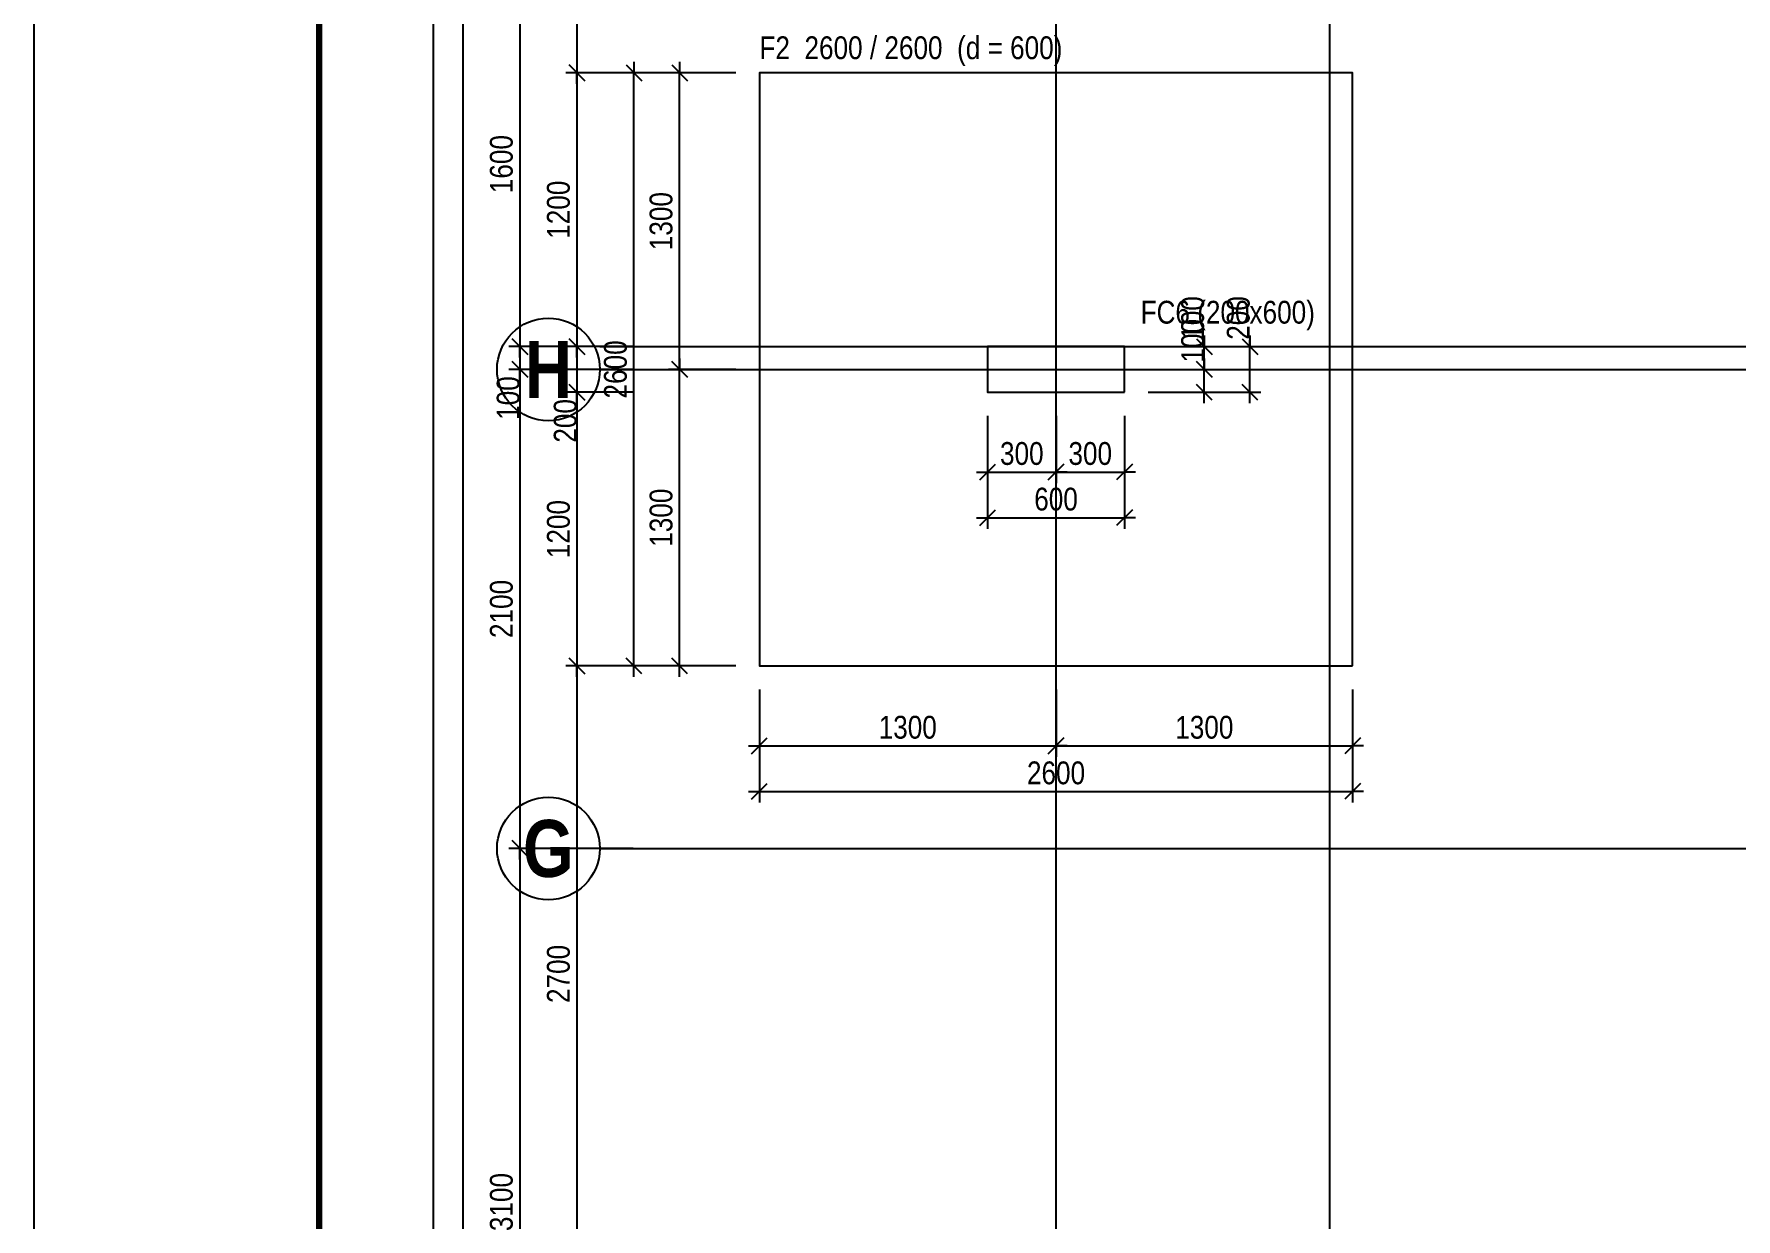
# Model space of a CAD drawing. Extents: x 0 to 206258, y -403073 to 0.
# Drawn here: x 12605 to 20065, y -25116 to -19922 of the extents above; entities that cross this region are included whole.
import ezdxf
from ezdxf.enums import TextEntityAlignment as Align
from ezdxf.lldxf.tags import DXFTag

# ---------------------------------------------------------------- set-up
doc = ezdxf.new("R2010")
doc.units = 0
doc.header["$LTSCALE"] = 1000
for name, color, linetype in [('Axis Circle(Dir 1)', 150, 'Continuous'), ('Axis Label(Dir 1)', 7, 'Continuous'), ('Axis Line(Dir 1)', 8, 'CENTER2'), ('Axis Line(Dir 2)', 150, 'CENTER2'), ('Column Line', 7, 'Continuous'), ('Dimension Line', 5, 'Continuous'), ('Footing Line', 6, 'Continuous'), ('SHEETSUMMARY-50', 1, 'Continuous'), ('SheetView', 40, 'Continuous'), ('SheetViewOut', 231, 'Continuous')]:
    doc.layers.add(name, color=color, linetype=linetype)
for name, color, linetype, true_color in [('Column Label', 159, 'Continuous', 0x35424f), ('Footing Label', 94, 'Continuous', 0x008100), ('Ghost Axis Line', 254, 'Continuous', 0xbebebe)]:
    doc.layers.add(name, color=color, linetype=linetype, true_color=true_color)
doc.styles.add('Axis Label(Dir 1)', font='ARIALNB.TTF', dxfattribs={"height": 250})
doc.styles.add('Column Label', font='ARIALN.TTF', dxfattribs={"height": 100})
doc.styles.add('Dimension Text', font='ARIALN.TTF', dxfattribs={"height": 100})
doc.styles.add('Footing Label', font='ARIALN.TTF', dxfattribs={"height": 100})
tags = doc.linetypes.add('CENTER2', pattern=[1.125, 0.75, -0.125, 0.125, -0.125]).pattern_tags.tags
tags[10:11] = [DXFTag(74, 4), DXFTag(75, 0), DXFTag(340, '0'), DXFTag(46, 0.0), DXFTag(50, 0.0), DXFTag(44, 0.0), DXFTag(45, 0.0)]
tags[8:9] = [DXFTag(74, 4), DXFTag(75, 0), DXFTag(340, '0'), DXFTag(46, 0.0), DXFTag(50, 0.0), DXFTag(44, 0.0), DXFTag(45, 0.0)]
tags[6:7] = [DXFTag(74, 4), DXFTag(75, 0), DXFTag(340, '0'), DXFTag(46, 0.0), DXFTag(50, 0.0), DXFTag(44, 0.0), DXFTag(45, 0.0)]
tags[4:5] = [DXFTag(74, 4), DXFTag(75, 0), DXFTag(340, '0'), DXFTag(46, 0.0), DXFTag(50, 0.0), DXFTag(44, 0.0), DXFTag(45, 0.0)]
doc.dimstyles.get("Standard").update_dxf_attribs({"dimtxt": 100, "dimasz": 30, "dimexe": 48.3, "dimexo": 103.5, "dimgap": 30, "dimtad": 1, "dimtoh": 1, "dimdec": 1, "dimdsep": 46, "dimtxsty": 'Dimension Text', "dimblk": 'PCDIM_TICK', "dimcen": 0.09, "dimclrd": 5, "dimclre": 5, "dimclrt": 5, "dimadec": 1, "dimazin": 0, "dimtp": 1, "dimtm": 1, "dimtfac": 1, "dimtdec": 4, "dimtofl": 0, "dimtmove": 0, "dimatfit": 3, "dimfxl": 1, "dimtolj": 1, "dimtzin": 0, "dimarcsym": 0})

# ---------------------------------------------------------------- blocks, each defined once
blk = doc.blocks.new('PCDIM_TICK')
at = {"layer": 'Dimension Line', "color": 0, "transparency": 33554687}
for p, q in [((1.15, 1.15), (-1.15, -1.15)), ((1.61, 0), (0, 0))]:
    blk.add_line(p, q, dxfattribs=at)
blk = doc.blocks.new('*U26')
at = {"layer": 'Dimension Line', "color": 5, "true_color": 0x0000ff, "transparency": 16777216}
for p, q in [((16784.3, -21595.7), (16784.3, -21890.5)), ((17084.3, -21595.7), (17084.3, -21890.5)), ((16784.3, -21842.2), (17084.3, -21842.2))]:
    blk.add_line(p, q, dxfattribs=at)
at = {"layer": 'Dimension Line', "color": 5, "true_color": 0x0000ff, "transparency": 16777216, "xscale": 30, "yscale": 30, "rotation": 180.0000000000004}
blk.add_blockref('PCDIM_TICK', (16784.3, -21842.2), dxfattribs=at)
at = {"layer": 'Dimension Line', "color": 5, "true_color": 0x0000ff, "transparency": 16777216, "xscale": 30, "yscale": 30}
blk.add_blockref('PCDIM_TICK', (17084.3, -21842.2), dxfattribs=at)
at = {"layer": 'Dimension Line', "color": 5, "true_color": 0x0000ff, "transparency": 16777216, "insert": (16934.3, -21812.2), "char_height": 100, "width": 181.501, "attachment_point": 8, "style": 'Dimension Text'}
blk.add_mtext('300', dxfattribs=at)
blk = doc.blocks.new('*U27')
at = {"layer": 'Dimension Line', "color": 5, "true_color": 0x0000ff, "transparency": 16777216}
for p, q in [((17084.3, -21595.7), (17084.3, -21890.5)), ((17384.3, -21595.7), (17384.3, -21890.5)), ((17084.3, -21842.2), (17384.3, -21842.2))]:
    blk.add_line(p, q, dxfattribs=at)
at = {"layer": 'Dimension Line', "color": 5, "true_color": 0x0000ff, "transparency": 16777216, "xscale": 30, "yscale": 30, "rotation": 180.0000000000004}
blk.add_blockref('PCDIM_TICK', (17084.3, -21842.2), dxfattribs=at)
at = {"layer": 'Dimension Line', "color": 5, "true_color": 0x0000ff, "transparency": 16777216, "xscale": 30, "yscale": 30}
blk.add_blockref('PCDIM_TICK', (17384.3, -21842.2), dxfattribs=at)
at = {"layer": 'Dimension Line', "color": 5, "true_color": 0x0000ff, "transparency": 16777216, "insert": (17234.3, -21812.2), "char_height": 100, "width": 181.501, "attachment_point": 8, "style": 'Dimension Text'}
blk.add_mtext('300', dxfattribs=at)
blk = doc.blocks.new('*U28')
at = {"layer": 'Dimension Line', "color": 5, "true_color": 0x0000ff, "transparency": 16777216}
for p, q in [((16784.3, -21595.7), (16784.3, -22090.5)), ((17384.3, -21595.7), (17384.3, -22090.5)), ((16784.3, -22042.2), (17384.3, -22042.2))]:
    blk.add_line(p, q, dxfattribs=at)
at = {"layer": 'Dimension Line', "color": 5, "true_color": 0x0000ff, "transparency": 16777216, "xscale": 30, "yscale": 30, "rotation": 180.0000000000004}
blk.add_blockref('PCDIM_TICK', (16784.3, -22042.2), dxfattribs=at)
at = {"layer": 'Dimension Line', "color": 5, "true_color": 0x0000ff, "transparency": 16777216, "xscale": 30, "yscale": 30}
blk.add_blockref('PCDIM_TICK', (17384.3, -22042.2), dxfattribs=at)
at = {"layer": 'Dimension Line', "color": 5, "true_color": 0x0000ff, "transparency": 16777216, "insert": (17084.3, -22012.2), "char_height": 100, "width": 181.97, "attachment_point": 8, "style": 'Dimension Text'}
blk.add_mtext('600', dxfattribs=at)
blk = doc.blocks.new('*U29')
at = {"layer": 'Dimension Line', "color": 5, "true_color": 0x0000ff, "transparency": 16777216}
for p, q in [((17487.8, -21392.2), (17782.6, -21392.2)), ((17734.3, -21392.2), (17734.3, -21362.2)), ((17734.3, -21492.2), (17734.3, -21392.2)), ((17487.8, -21492.2), (17782.6, -21492.2))]:
    blk.add_line(p, q, dxfattribs=at)
at = {"layer": 'Dimension Line', "color": 5, "true_color": 0x0000ff, "transparency": 16777216, "xscale": 30, "yscale": 30}
for p, rotation in [((17734.3, -21392.2), 89.99999999999447), ((17734.3, -21492.2), 269.9999999999834)]:
    blk.add_blockref('PCDIM_TICK', p, dxfattribs=dict(at, rotation=rotation))
at = {"layer": 'Dimension Line', "color": 5, "true_color": 0x0000ff, "transparency": 16777216, "insert": (17734.3, -21362.2), "char_height": 100, "width": 173.928, "attachment_point": 7, "rotation": 90, "style": 'Dimension Text'}
blk.add_mtext('100', dxfattribs=at)
blk = doc.blocks.new('*U30')
at = {"layer": 'Dimension Line', "color": 5, "true_color": 0x0000ff, "transparency": 16777216}
for p, q in [((17487.8, -21292.2), (17782.6, -21292.2)), ((17734.3, -21292.2), (17734.3, -21262.2)), ((17734.3, -21392.2), (17734.3, -21292.2)), ((17487.8, -21392.2), (17782.6, -21392.2))]:
    blk.add_line(p, q, dxfattribs=at)
at = {"layer": 'Dimension Line', "color": 5, "true_color": 0x0000ff, "transparency": 16777216, "xscale": 30, "yscale": 30}
for p, rotation in [((17734.3, -21292.2), 89.99999999999447), ((17734.3, -21392.2), 269.9999999999834)]:
    blk.add_blockref('PCDIM_TICK', p, dxfattribs=dict(at, rotation=rotation))
at = {"layer": 'Dimension Line', "color": 5, "true_color": 0x0000ff, "transparency": 16777216, "insert": (17734.3, -21262.2), "char_height": 100, "width": 173.928, "attachment_point": 7, "rotation": 90, "style": 'Dimension Text'}
blk.add_mtext('100', dxfattribs=at)
blk = doc.blocks.new('*U31')
at = {"layer": 'Dimension Line', "color": 5, "true_color": 0x0000ff, "transparency": 16777216}
for p, q in [((17487.8, -21292.2), (17982.6, -21292.2)), ((17934.3, -21292.2), (17934.3, -21262.2)), ((17934.3, -21492.2), (17934.3, -21292.2)), ((17487.8, -21492.2), (17982.6, -21492.2))]:
    blk.add_line(p, q, dxfattribs=at)
at = {"layer": 'Dimension Line', "color": 5, "true_color": 0x0000ff, "transparency": 16777216, "xscale": 30, "yscale": 30}
for p, rotation in [((17934.3, -21292.2), 89.99999999999447), ((17934.3, -21492.2), 269.9999999999834)]:
    blk.add_blockref('PCDIM_TICK', p, dxfattribs=dict(at, rotation=rotation))
at = {"layer": 'Dimension Line', "color": 5, "true_color": 0x0000ff, "transparency": 16777216, "insert": (17934.3, -21262.2), "char_height": 100, "width": 182.775, "attachment_point": 7, "rotation": 90, "style": 'Dimension Text'}
blk.add_mtext('200', dxfattribs=at)
blk = doc.blocks.new('*U194')
at = {"layer": 'Dimension Line', "color": 5, "true_color": 0x0000ff, "transparency": 16777216}
for p, q in [((15784.3, -22795.7), (15784.3, -23090.5)), ((17084.3, -22795.7), (17084.3, -23090.5)), ((15784.3, -23042.2), (17084.3, -23042.2))]:
    blk.add_line(p, q, dxfattribs=at)
at = {"layer": 'Dimension Line', "color": 5, "true_color": 0x0000ff, "transparency": 16777216, "xscale": 30, "yscale": 30, "rotation": 180.0000000000004}
blk.add_blockref('PCDIM_TICK', (15784.3, -23042.2), dxfattribs=at)
at = {"layer": 'Dimension Line', "color": 5, "true_color": 0x0000ff, "transparency": 16777216, "xscale": 30, "yscale": 30}
blk.add_blockref('PCDIM_TICK', (17084.3, -23042.2), dxfattribs=at)
at = {"layer": 'Dimension Line', "color": 5, "true_color": 0x0000ff, "transparency": 16777216, "insert": (16434.3, -23012.2), "char_height": 100, "width": 238.405, "attachment_point": 8, "style": 'Dimension Text'}
blk.add_mtext('1300', dxfattribs=at)
blk = doc.blocks.new('*U195')
at = {"layer": 'Dimension Line', "color": 5, "true_color": 0x0000ff, "transparency": 16777216}
for p, q in [((17084.3, -22795.7), (17084.3, -23090.5)), ((18384.3, -22795.7), (18384.3, -23090.5)), ((17084.3, -23042.2), (18384.3, -23042.2))]:
    blk.add_line(p, q, dxfattribs=at)
at = {"layer": 'Dimension Line', "color": 5, "true_color": 0x0000ff, "transparency": 16777216, "xscale": 30, "yscale": 30, "rotation": 180.0000000000004}
blk.add_blockref('PCDIM_TICK', (17084.3, -23042.2), dxfattribs=at)
at = {"layer": 'Dimension Line', "color": 5, "true_color": 0x0000ff, "transparency": 16777216, "xscale": 30, "yscale": 30}
blk.add_blockref('PCDIM_TICK', (18384.3, -23042.2), dxfattribs=at)
at = {"layer": 'Dimension Line', "color": 5, "true_color": 0x0000ff, "transparency": 16777216, "insert": (17734.3, -23012.2), "char_height": 100, "width": 238.405, "attachment_point": 8, "style": 'Dimension Text'}
blk.add_mtext('1300', dxfattribs=at)
blk = doc.blocks.new('*U196')
at = {"layer": 'Dimension Line', "color": 5, "true_color": 0x0000ff, "transparency": 16777216}
for p, q in [((15784.3, -22795.7), (15784.3, -23290.5)), ((18384.3, -22795.7), (18384.3, -23290.5)), ((15784.3, -23242.2), (18384.3, -23242.2))]:
    blk.add_line(p, q, dxfattribs=at)
at = {"layer": 'Dimension Line', "color": 5, "true_color": 0x0000ff, "transparency": 16777216, "xscale": 30, "yscale": 30, "rotation": 180.0000000000004}
blk.add_blockref('PCDIM_TICK', (15784.3, -23242.2), dxfattribs=at)
at = {"layer": 'Dimension Line', "color": 5, "true_color": 0x0000ff, "transparency": 16777216, "xscale": 30, "yscale": 30}
blk.add_blockref('PCDIM_TICK', (18384.3, -23242.2), dxfattribs=at)
at = {"layer": 'Dimension Line', "color": 5, "true_color": 0x0000ff, "transparency": 16777216, "insert": (17084.3, -23212.2), "char_height": 100, "width": 247.252, "attachment_point": 8, "style": 'Dimension Text'}
blk.add_mtext('2600', dxfattribs=at)
blk = doc.blocks.new('*U197')
at = {"layer": 'Dimension Line', "color": 5, "true_color": 0x0000ff, "transparency": 16777216}
for p, q in [((15680.8, -21392.2), (15386, -21392.2)), ((15434.3, -22692.2), (15434.3, -21392.2)), ((15680.8, -22692.2), (15386, -22692.2))]:
    blk.add_line(p, q, dxfattribs=at)
at = {"layer": 'Dimension Line', "color": 5, "true_color": 0x0000ff, "transparency": 16777216, "xscale": 30, "yscale": 30}
for p, rotation in [((15434.3, -21392.2), 89.99999999999447), ((15434.3, -22692.2), 269.9999999999834)]:
    blk.add_blockref('PCDIM_TICK', p, dxfattribs=dict(at, rotation=rotation))
at = {"layer": 'Dimension Line', "color": 5, "true_color": 0x0000ff, "transparency": 16777216, "insert": (15404.3, -22042.2), "char_height": 100, "width": 238.405, "attachment_point": 8, "rotation": 90, "style": 'Dimension Text'}
blk.add_mtext('1300', dxfattribs=at)
blk = doc.blocks.new('*U198')
at = {"layer": 'Dimension Line', "color": 5, "true_color": 0x0000ff, "transparency": 16777216}
for p, q in [((15680.8, -20092.2), (15386, -20092.2)), ((15434.3, -21392.2), (15434.3, -20092.2)), ((15680.8, -21392.2), (15386, -21392.2))]:
    blk.add_line(p, q, dxfattribs=at)
at = {"layer": 'Dimension Line', "color": 5, "true_color": 0x0000ff, "transparency": 16777216, "xscale": 30, "yscale": 30}
for p, rotation in [((15434.3, -20092.2), 89.99999999999447), ((15434.3, -21392.2), 269.9999999999834)]:
    blk.add_blockref('PCDIM_TICK', p, dxfattribs=dict(at, rotation=rotation))
at = {"layer": 'Dimension Line', "color": 5, "true_color": 0x0000ff, "transparency": 16777216, "insert": (15404.3, -20742.2), "char_height": 100, "width": 238.405, "attachment_point": 8, "rotation": 90, "style": 'Dimension Text'}
blk.add_mtext('1300', dxfattribs=at)
blk = doc.blocks.new('*U199')
at = {"layer": 'Dimension Line', "color": 5, "true_color": 0x0000ff, "transparency": 16777216}
for p, q in [((15680.8, -20092.2), (15186, -20092.2)), ((15234.3, -22692.2), (15234.3, -20092.2)), ((15680.8, -22692.2), (15186, -22692.2))]:
    blk.add_line(p, q, dxfattribs=at)
at = {"layer": 'Dimension Line', "color": 5, "true_color": 0x0000ff, "transparency": 16777216, "xscale": 30, "yscale": 30}
for p, rotation in [((15234.3, -20092.2), 89.99999999999447), ((15234.3, -22692.2), 269.9999999999834)]:
    blk.add_blockref('PCDIM_TICK', p, dxfattribs=dict(at, rotation=rotation))
at = {"layer": 'Dimension Line', "color": 5, "true_color": 0x0000ff, "transparency": 16777216, "insert": (15204.3, -21392.2), "char_height": 100, "width": 247.252, "attachment_point": 8, "rotation": 90, "style": 'Dimension Text'}
blk.add_mtext('2600', dxfattribs=at)
blk = doc.blocks.new('*U363')
at = {"layer": 'Dimension Line', "color": 5, "true_color": 0x0000ff, "transparency": 16777216}
for p, q in [((15230.8, -17592.2), (14936, -17592.2)), ((14984.3, -17592.2), (14984.3, -20092.2)), ((15230.8, -20092.2), (14936, -20092.2))]:
    blk.add_line(p, q, dxfattribs=at)
at = {"layer": 'Dimension Line', "color": 5, "true_color": 0x0000ff, "transparency": 16777216, "xscale": 30, "yscale": 30}
for p, rotation in [((14984.3, -17592.2), 89.99999999999447), ((14984.3, -20092.2), 269.9999999999834)]:
    blk.add_blockref('PCDIM_TICK', p, dxfattribs=dict(at, rotation=rotation))
at = {"layer": 'Dimension Line', "color": 5, "true_color": 0x0000ff, "transparency": 16777216, "insert": (14954.3, -18842.2), "char_height": 100, "width": 247.252, "attachment_point": 8, "rotation": 90, "style": 'Dimension Text'}
blk.add_mtext('2500', dxfattribs=at)
blk = doc.blocks.new('*U364')
at = {"layer": 'Dimension Line', "color": 5, "true_color": 0x0000ff, "transparency": 16777216}
for p, q in [((15230.8, -20092.2), (14936, -20092.2)), ((14984.3, -20092.2), (14984.3, -21292.2)), ((15230.8, -21292.2), (14936, -21292.2))]:
    blk.add_line(p, q, dxfattribs=at)
at = {"layer": 'Dimension Line', "color": 5, "true_color": 0x0000ff, "transparency": 16777216, "xscale": 30, "yscale": 30}
for p, rotation in [((14984.3, -20092.2), 89.99999999999447), ((14984.3, -21292.2), 269.9999999999834)]:
    blk.add_blockref('PCDIM_TICK', p, dxfattribs=dict(at, rotation=rotation))
at = {"layer": 'Dimension Line', "color": 5, "true_color": 0x0000ff, "transparency": 16777216, "insert": (14954.3, -20692.2), "char_height": 100, "width": 238.405, "attachment_point": 8, "rotation": 90, "style": 'Dimension Text'}
blk.add_mtext('1200', dxfattribs=at)
blk = doc.blocks.new('*U365')
at = {"layer": 'Dimension Line', "color": 5, "true_color": 0x0000ff, "transparency": 16777216}
for p, q in [((15230.8, -21292.2), (14936, -21292.2)), ((14984.3, -21292.2), (14984.3, -21492.2)), ((15230.8, -21492.2), (14936, -21492.2)), ((14984.3, -21492.2), (14984.3, -21522.2))]:
    blk.add_line(p, q, dxfattribs=at)
at = {"layer": 'Dimension Line', "color": 5, "true_color": 0x0000ff, "transparency": 16777216, "xscale": 30, "yscale": 30}
for p, rotation in [((14984.3, -21292.2), 89.99999999999447), ((14984.3, -21492.2), 269.9999999999834)]:
    blk.add_blockref('PCDIM_TICK', p, dxfattribs=dict(at, rotation=rotation))
at = {"layer": 'Dimension Line', "color": 5, "true_color": 0x0000ff, "transparency": 16777216, "insert": (14984.3, -21522.2), "char_height": 100, "width": 182.775, "attachment_point": 9, "rotation": 90, "style": 'Dimension Text'}
blk.add_mtext('200', dxfattribs=at)
blk = doc.blocks.new('*U366')
at = {"layer": 'Dimension Line', "color": 5, "true_color": 0x0000ff, "transparency": 16777216}
for p, q in [((15230.8, -21492.2), (14936, -21492.2)), ((14984.3, -21492.2), (14984.3, -22692.2)), ((15230.8, -22692.2), (14936, -22692.2))]:
    blk.add_line(p, q, dxfattribs=at)
at = {"layer": 'Dimension Line', "color": 5, "true_color": 0x0000ff, "transparency": 16777216, "xscale": 30, "yscale": 30}
for p, rotation in [((14984.3, -21492.2), 89.99999999999447), ((14984.3, -22692.2), 269.9999999999834)]:
    blk.add_blockref('PCDIM_TICK', p, dxfattribs=dict(at, rotation=rotation))
at = {"layer": 'Dimension Line', "color": 5, "true_color": 0x0000ff, "transparency": 16777216, "insert": (14954.3, -22092.2), "char_height": 100, "width": 238.405, "attachment_point": 8, "rotation": 90, "style": 'Dimension Text'}
blk.add_mtext('1200', dxfattribs=at)
blk = doc.blocks.new('*U367')
at = {"layer": 'Dimension Line', "color": 5, "true_color": 0x0000ff, "transparency": 16777216}
for p, q in [((15230.8, -22692.2), (14936, -22692.2)), ((14984.3, -22692.2), (14984.3, -25392.2)), ((15230.8, -25392.2), (14936, -25392.2))]:
    blk.add_line(p, q, dxfattribs=at)
at = {"layer": 'Dimension Line', "color": 5, "true_color": 0x0000ff, "transparency": 16777216, "xscale": 30, "yscale": 30}
for p, rotation in [((14984.3, -22692.2), 89.99999999999447), ((14984.3, -25392.2), 269.9999999999834)]:
    blk.add_blockref('PCDIM_TICK', p, dxfattribs=dict(at, rotation=rotation))
at = {"layer": 'Dimension Line', "color": 5, "true_color": 0x0000ff, "transparency": 16777216, "insert": (14954.3, -24042.2), "char_height": 100, "width": 247.252, "attachment_point": 8, "rotation": 90, "style": 'Dimension Text'}
blk.add_mtext('2700', dxfattribs=at)
blk = doc.blocks.new('*U386')
at = {"layer": 'Dimension Line', "color": 5, "true_color": 0x0000ff, "transparency": 16777216}
for p, q in [((15230.8, -19692.2), (14686, -19692.2)), ((14734.3, -19692.2), (14734.3, -21292.2)), ((15230.8, -21292.2), (14686, -21292.2))]:
    blk.add_line(p, q, dxfattribs=at)
at = {"layer": 'Dimension Line', "color": 5, "true_color": 0x0000ff, "transparency": 16777216, "xscale": 30, "yscale": 30}
for p, rotation in [((14734.3, -19692.2), 89.99999999999447), ((14734.3, -21292.2), 269.9999999999834)]:
    blk.add_blockref('PCDIM_TICK', p, dxfattribs=dict(at, rotation=rotation))
at = {"layer": 'Dimension Line', "color": 5, "true_color": 0x0000ff, "transparency": 16777216, "insert": (14704.3, -20492.2), "char_height": 100, "width": 238.405, "attachment_point": 8, "rotation": 90, "style": 'Dimension Text'}
blk.add_mtext('1600', dxfattribs=at)
blk = doc.blocks.new('*U387')
at = {"layer": 'Dimension Line', "color": 5, "true_color": 0x0000ff, "transparency": 16777216}
for p, q in [((15230.8, -21292.2), (14686, -21292.2)), ((14734.3, -21292.2), (14734.3, -21392.2)), ((15230.8, -21392.2), (14686, -21392.2)), ((14734.3, -21392.2), (14734.3, -21422.2))]:
    blk.add_line(p, q, dxfattribs=at)
at = {"layer": 'Dimension Line', "color": 5, "true_color": 0x0000ff, "transparency": 16777216, "xscale": 30, "yscale": 30}
for p, rotation in [((14734.3, -21292.2), 89.99999999999447), ((14734.3, -21392.2), 269.9999999999834)]:
    blk.add_blockref('PCDIM_TICK', p, dxfattribs=dict(at, rotation=rotation))
at = {"layer": 'Dimension Line', "color": 5, "true_color": 0x0000ff, "transparency": 16777216, "insert": (14734.3, -21422.2), "char_height": 100, "width": 173.928, "attachment_point": 9, "rotation": 90, "style": 'Dimension Text'}
blk.add_mtext('100', dxfattribs=at)
blk = doc.blocks.new('*U388')
at = {"layer": 'Dimension Line', "color": 5, "true_color": 0x0000ff, "transparency": 16777216}
for p, q in [((15230.8, -21392.2), (14686, -21392.2)), ((14734.3, -21392.2), (14734.3, -23492.2)), ((15230.8, -23492.2), (14686, -23492.2))]:
    blk.add_line(p, q, dxfattribs=at)
at = {"layer": 'Dimension Line', "color": 5, "true_color": 0x0000ff, "transparency": 16777216, "xscale": 30, "yscale": 30}
for p, rotation in [((14734.3, -21392.2), 89.99999999999447), ((14734.3, -23492.2), 269.9999999999834)]:
    blk.add_blockref('PCDIM_TICK', p, dxfattribs=dict(at, rotation=rotation))
at = {"layer": 'Dimension Line', "color": 5, "true_color": 0x0000ff, "transparency": 16777216, "insert": (14704.3, -22442.2), "char_height": 100, "width": 247.252, "attachment_point": 8, "rotation": 90, "style": 'Dimension Text'}
blk.add_mtext('2100', dxfattribs=at)
blk = doc.blocks.new('*U389')
at = {"layer": 'Dimension Line', "color": 5, "true_color": 0x0000ff, "transparency": 16777216}
for p, q in [((15230.8, -23492.2), (14686, -23492.2)), ((14734.3, -23492.2), (14734.3, -26592.2)), ((15230.8, -26592.2), (14686, -26592.2))]:
    blk.add_line(p, q, dxfattribs=at)
at = {"layer": 'Dimension Line', "color": 5, "true_color": 0x0000ff, "transparency": 16777216, "xscale": 30, "yscale": 30}
for p, rotation in [((14734.3, -23492.2), 89.99999999999447), ((14734.3, -26592.2), 269.9999999999834)]:
    blk.add_blockref('PCDIM_TICK', p, dxfattribs=dict(at, rotation=rotation))
at = {"layer": 'Dimension Line', "color": 5, "true_color": 0x0000ff, "transparency": 16777216, "insert": (14704.3, -25042.2), "char_height": 100, "width": 245.979, "attachment_point": 8, "rotation": 90, "style": 'Dimension Text'}
blk.add_mtext('3100', dxfattribs=at)
blk = doc.blocks.new('*U398')
at = {"layer": 'Dimension Line', "color": 5, "true_color": 0x0000ff, "transparency": 16777216}
for p, q in [((15230.8, -14992.2), (14436, -14992.2)), ((14484.3, -14992.2), (14484.3, -36292.2)), ((15230.8, -36292.2), (14436, -36292.2))]:
    blk.add_line(p, q, dxfattribs=at)
at = {"layer": 'Dimension Line', "color": 5, "true_color": 0x0000ff, "transparency": 16777216, "xscale": 30, "yscale": 30}
for p, rotation in [((14484.3, -14992.2), 89.99999999999447), ((14484.3, -36292.2), 269.9999999999834)]:
    blk.add_blockref('PCDIM_TICK', p, dxfattribs=dict(at, rotation=rotation))
at = {"layer": 'Dimension Line', "color": 5, "true_color": 0x0000ff, "transparency": 16777216, "insert": (14454.3, -25642.2), "char_height": 100, "width": 311.729, "attachment_point": 8, "rotation": 90, "style": 'Dimension Text'}
blk.add_mtext('21300', dxfattribs=at)

msp = doc.modelspace()

# ---------------------------------------------------------------- linework, layer by layer
at = {"layer": 'Axis Circle(Dir 1)', "transparency": 33554687}
for centre in [(14859.29, -21392.207), (14859.29, -23492.207)]:
    msp.add_circle(centre, 225, dxfattribs=at)
at = {"layer": 'Axis Line(Dir 1)', "transparency": 33554687}
for points in [[(15084.29, -21392.207), (32884.29, -21392.207)], [(15084.29, -23492.207), (32884.29, -23492.207)]]:
    msp.add_lwpolyline(points, dxfattribs=at)
at = {"layer": 'Axis Line(Dir 2)', "transparency": 33554687}
for points in [[(17084.29, -38092.207), (17084.29, -14292.207)], [(18284.29, -38092.207), (18284.29, -14292.207)]]:
    msp.add_lwpolyline(points, dxfattribs=at)
at = {"layer": 'Column Line', "transparency": 33554687}
msp.add_lwpolyline([(17384.29, -21492.207), (17384.29, -21292.207), (16784.29, -21292.207), (16784.29, -21492.207)], close=True, dxfattribs=at)
at = {"layer": 'Footing Line', "transparency": 33554687}
msp.add_lwpolyline([(18384.29, -22692.207), (18384.29, -20092.207), (15784.29, -20092.207), (15784.29, -22692.207), (18384.29, -22692.207)], close=True, dxfattribs=at)
at = {"layer": 'Ghost Axis Line', "transparency": 33554687}
msp.add_lwpolyline([(15084.29, -21292.207), (32884.29, -21292.207)], dxfattribs=at)
at = {"layer": 'SHEETSUMMARY-50', "transparency": 33554687, "const_width": 28}
msp.add_lwpolyline([(13854.79, -12146.707), (13854.79, -53196.707), (71554.79, -53196.707), (71554.79, -12146.707), (13854.79, -12146.707), (13854.79, -12146.707)], close=True, dxfattribs=at)
at = {"layer": 'SheetView', "transparency": 33554687}
msp.add_lwpolyline([(14354.79, -12646.707), (14354.79, -52696.707), (63305.305, -52696.707), (63305.305, -12646.707)], close=True, dxfattribs=at)
at = {"layer": 'SheetViewOut', "transparency": 33554687}
msp.add_lwpolyline([(12604.79, -53696.707), (12604.79, -11646.707), (72054.79, -11646.707), (72054.79, -53696.707)], close=True, dxfattribs=at)

# ---------------------------------------------------------------- texts
at = {"layer": 'Axis Label(Dir 1)', "transparency": 33554687, "style": 'Axis Label(Dir 1)'}
for s, p in [('H', (14859.29, -21392.207)), ('G', (14859.29, -23492.207))]:
    msp.add_text(s, height=250, dxfattribs=at).set_placement(p, align=Align.MIDDLE_CENTER)
at = {"layer": 'Column Label', "transparency": 33554687, "style": 'Column Label'}
msp.add_text('FC6 (200x600)', height=100, dxfattribs=at).set_placement((17455.001, -21221.496), align=Align.BOTTOM_LEFT)
at = {"layer": 'Footing Label', "transparency": 33554687, "style": 'Footing Label'}
msp.add_text('F2  2600 / 2600  (d = 600)', height=100, dxfattribs=at).set_placement((15784.29, -20062.207), align=Align.BOTTOM_LEFT)

# ---------------------------------------------------------------- dimensions: what is measured, and where the dimension line sits
at = {"layer": 'Dimension Line', "transparency": 33554687}
for base, p1, p2, picture, middle in [((14484.29, -25642.207), (15334.29, -14992.207), (15334.29, -36292.207), '*U398', (14484.29, -25642.207)), ((14984.29, -18842.207), (15334.29, -17592.207), (15334.29, -20092.207), '*U363', (14984.29, -18842.207)), ((14734.29, -20492.207), (15334.29, -19692.207), (15334.29, -21292.207), '*U386', (14734.29, -20492.207)), ((14984.29, -20692.207), (15334.29, -20092.207), (15334.29, -21292.207), '*U364', (14984.29, -20692.207)), ((14734.29, -21342.207), (15334.29, -21292.207), (15334.29, -21392.207), '*U387', (14734.29, -21342.207)), ((14984.29, -21392.207), (15334.29, -21292.207), (15334.29, -21492.207), '*U365', (14984.29, -21392.207)), ((14734.29, -22442.207), (15334.29, -21392.207), (15334.29, -23492.207), '*U388', (14734.29, -22442.207)), ((14984.29, -22092.207), (15334.29, -21492.207), (15334.29, -22692.207), '*U366', (14984.29, -22092.207)), ((14984.29, -24042.207), (15334.29, -22692.207), (15334.29, -25392.207), '*U367', (14984.29, -24042.207)), ((14734.29, -25042.207), (15334.29, -23492.207), (15334.29, -26592.207), '*U389', (14734.29, -25042.207))]:
    dim = msp.add_linear_dim(base=base, p1=p1, p2=p2, angle=270, dimstyle='Standard', override={"dimscale": 1, "dimtxt": 100, "dimasz": 30, "dimexe": 48.3, "dimexo": 103.5, "dimgap": 30, "dimtad": 1, "dimtih": 0, "dimdec": 1, "dimlfac": 1, "dimzin": 8, "dimlunit": 2, "dimpost": '', "dimtxsty": 'Dimension Text', "dimblk": 'PCDIM_TICK', "dimse1": 0, "dimse2": 0, "dimsd2": 0, "dimclrd": 5, "dimclre": 5, "dimclrt": 5, "dimaunit": 0, "dimadec": 1, "dimazin": 0, "dimtol": 0, "dimtp": 1, "dimtm": 1, "dimtmove": 0}, dxfattribs=at)
    dim.commit()
    dim.dimension.update_dxf_attribs({"geometry": picture, "text_midpoint": middle})
for p1, p2, distance, picture, middle in [((15784.29, -22692.207), (15784.29, -20092.207), 550, '*U199', (15234.29, -21392.207)), ((15784.29, -21392.207), (15784.29, -20092.207), 350, '*U198', (15434.29, -20742.207)), ((17384.29, -21392.207), (17384.29, -21292.207), -350, '*U30', (17734.29, -21342.207)), ((17384.29, -21492.207), (17384.29, -21292.207), -550, '*U31', (17934.29, -21392.207)), ((17384.29, -21492.207), (17384.29, -21392.207), -350, '*U29', (17734.29, -21442.207)), ((15784.29, -22692.207), (15784.29, -21392.207), 350, '*U197', (15434.29, -22042.207)), ((16784.29, -21492.207), (17084.29, -21492.207), -350, '*U26', (16934.29, -21842.207)), ((16784.29, -21492.207), (17384.29, -21492.207), -550, '*U28', (17084.29, -22042.207)), ((17084.29, -21492.207), (17384.29, -21492.207), -350, '*U27', (17234.29, -21842.207)), ((15784.29, -22692.207), (17084.29, -22692.207), -350, '*U194', (16434.29, -23042.207)), ((15784.29, -22692.207), (18384.29, -22692.207), -550, '*U196', (17084.29, -23242.207)), ((17084.29, -22692.207), (18384.29, -22692.207), -350, '*U195', (17734.29, -23042.207))]:
    dim = msp.add_aligned_dim(p1=p1, p2=p2, distance=distance, dimstyle='Standard', override={"dimscale": 1, "dimtxt": 100, "dimasz": 30, "dimexe": 48.3, "dimexo": 103.5, "dimgap": 30, "dimtad": 1, "dimtih": 0, "dimdec": 1, "dimlfac": 1, "dimzin": 8, "dimlunit": 2, "dimpost": '', "dimtxsty": 'Dimension Text', "dimblk": 'PCDIM_TICK', "dimse1": 0, "dimse2": 0, "dimsd2": 0, "dimclrd": 5, "dimclre": 5, "dimclrt": 5, "dimaunit": 0, "dimadec": 1, "dimazin": 0, "dimtol": 0, "dimtp": 1, "dimtm": 1, "dimtmove": 0}, dxfattribs=at)
    dim.commit()
    dim.dimension.update_dxf_attribs({"geometry": picture, "text_midpoint": middle})

doc.saveas('drawing.dxf')
